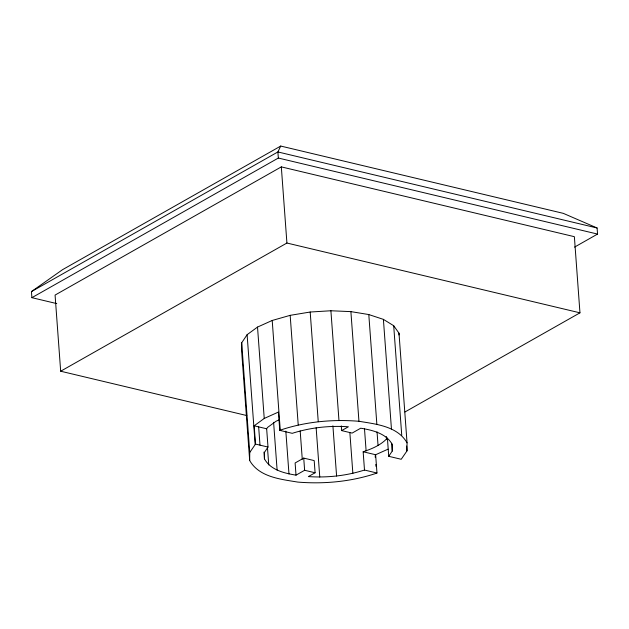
<?xml version="1.0" encoding="UTF-8"?>
<svg xmlns="http://www.w3.org/2000/svg" width="629" height="629" viewBox="0 0 629 629"><rect width="100%" height="100%" fill="white"/><g stroke="black" fill="none" stroke-linecap="round" stroke-linejoin="round"><path stroke-width="0.94" d="M376.975 473.016L364.498 470.044L363.153 451.764C371.936 448.87 381.15 445.01 387.393 438.036L388.738 456.308L401.216 459.28L406.994 450.899L407.049 442.84L398.998 333.181L393.699 325.72L383.399 319.367L368.798 314.555L350.896 311.622L330.901 310.757L310.191 312.023L290.173 315.341L272.208 320.468L257.52 327.072L247.111 334.691L241.693 342.805L241.63 350.872L249.682 460.53C259.156 477.167 280.738 479.251 297.792 482.089C324.281 484.244 351.218 481.68 376.472 473.236L376.975 473.016L375.631 454.736L388.046 449.161M249.682 460.53L249.744 452.463L241.693 342.805M296.015 475.154L295.119 462.968L303.728 458.093L314.193 460.585L315.09 472.764L304.625 470.272L296.015 475.154C284.332 473.22 270.58 470.044 264.439 458.871L264.487 452.314L268.001 447.054L266.657 428.781L267.545 427.445L276.005 421.257L279.418 419.724M388.738 456.308L392.252 451.048L392.299 444.491C386.159 433.318 372.399 430.142 360.724 428.207L352.114 433.09L341.649 430.598L341.303 425.912M398.983 334.974L398.998 333.181M280.731 146.054L277.892 151.951L278.34 158.044L31.898 297.674L31.45 291.581L62.562 269.66L280.731 146.054L563.309 213.357L597.102 227.989L597.55 234.074L574.529 247.126M249.744 452.463L255.523 444.082L268.001 447.054M255.523 444.082L254.179 425.809L264.235 418.45L278.419 412.074L279.763 430.354L292.241 433.326C310.301 427.547 329.502 425.495 348.395 426.769L341.649 430.598M31.45 291.581L277.892 151.951L597.102 227.989M404.942 411.995L579.962 312.833L574.371 236.685L281.32 166.882L55.077 295.072L60.675 371.22L246.804 415.557M60.675 371.22L286.918 243.03L579.962 312.833M315.09 472.764L308.336 476.593C327.237 477.867 346.437 475.823 364.498 470.044M279.763 430.354L280.259 430.126C305.521 421.682 332.458 419.118 358.947 421.281C376 424.111 397.583 426.203 407.049 442.84M278.34 158.044L597.55 234.074M31.898 297.674L56.744 303.595M254.179 425.809L266.657 428.781M363.153 451.764L375.631 454.736M406.633 446.008L406.994 450.899M393.699 325.72L401.75 435.37M383.399 319.367L391.45 429.017M391.678 443.311L392.252 451.048M386.292 436.44L386.505 439.372M368.798 314.555L376.85 424.213M377.046 431.879L378.045 445.56M375.183 455.616L375.324 457.574M375.827 464.43L375.969 466.388M364.466 428.451L366.117 450.922M350.896 311.622L358.947 421.281M349.873 432.752L352.861 473.37M330.901 310.757L338.96 420.416M332.898 425.778L336.594 476.059M310.191 312.023L318.25 421.682M316.143 427.767L319.768 477.089M303.728 458.093L304.625 470.272M281.32 166.882L286.918 243.03M300.182 430.912L302.274 459.304M290.173 315.341L298.225 424.992M285.825 431.117L288.978 473.999M272.208 320.468L280.259 430.126M273.607 422.334L277.114 470.091M267.467 447.526L268.748 464.933M257.52 327.072L264.235 418.45M263.944 452.102L264.439 458.871M258.653 426.871L259.997 445.151M247.111 334.691L255.162 444.341"/></g></svg>
